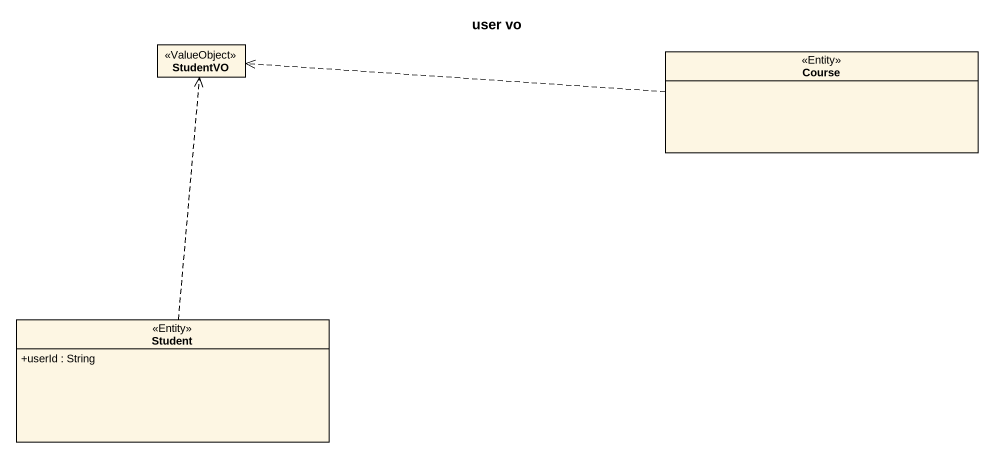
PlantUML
@startuml
title user vo
hide circle
hide empty members
skinparam classAttributeIconSize 0
class StudentVO <<ValueObject>>
class Course <<Entity>>
class Student <<Entity>> {
  +userId : String
}
Course .left.> StudentVO
Student .up.> StudentVO
@enduml
